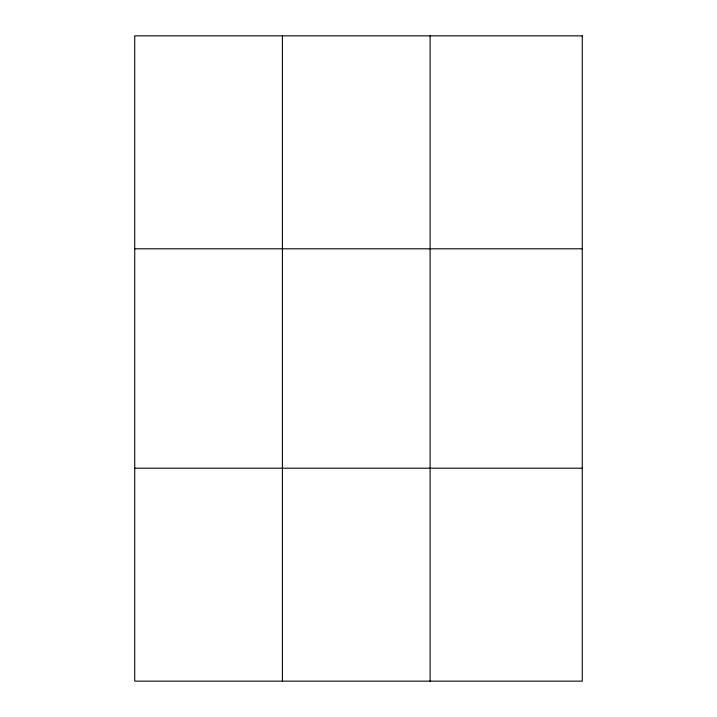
<?xml version="1.0" encoding="UTF-8"?>
<svg xmlns="http://www.w3.org/2000/svg" width="717" height="717" viewBox="0 0 717 717"><rect width="100%" height="100%" fill="white"/><g stroke="black" fill="none" stroke-linecap="round" stroke-linejoin="round"><path stroke-width="1.08" d="M430.11 681.15L430.11 35.85M134.724 248.799L582.276 248.799M134.724 468.201L582.276 468.201M282.417 35.85L282.417 681.15M582.276 35.85L582.276 681.15L134.724 681.15L134.724 35.85L582.276 35.85"/></g></svg>
